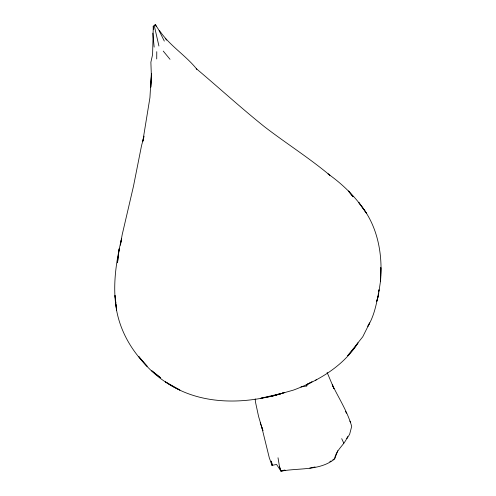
<?xml version="1.0" encoding="UTF-8"?>
<svg xmlns="http://www.w3.org/2000/svg" width="496" height="496" viewBox="0 0 496 496"><rect width="100%" height="100%" fill="white"/><g stroke="black" fill="none" stroke-linecap="round" stroke-linejoin="round"><path stroke-width="0.74" d="M156.717 58.956L156.773 51.671M380.68 276.055L380.816 267.58L380.674 273.625M380.599 276.644L380.494 281.176L378.281 296.05L376.625 301.574L378.281 296.05M380.655 276.787L380.494 281.176C382.856 254.888 377.865 226.467 360.927 205.493M144.113 136.133L142.786 141.41L149.935 97.638L151.305 74.133L150.877 62.229L152.601 54.517L153.276 26.375L153.444 29.301M151.547 73.538L150.803 87.215L151.54 73.489M378.535 292.876C376.396 304.333 374.058 316.212 367.858 326.269L369.669 322.902L362.774 336.759L347.727 355.675L354.355 348.111L358 342.891C343.325 366.11 318.668 380.686 293.489 390.079L274.015 395.641M378.739 291.443L378.938 290.011M378.715 291.171L378.925 289.825M377.344 299.15L377.859 296.199M143.518 138.322L141.54 145.619L133.48 186.248L122.134 234.949L120.385 245.117L121.545 238.712C115.983 262.074 112.313 286.471 116.61 310.366C120.565 331.719 131.787 350.957 147.089 366.209L138.849 356.636C149.494 370.977 163.643 382.621 179.905 390.03L165.447 381.852C199.125 405.306 243.449 404.748 281.43 393.495L282.9 393.117L271.746 396.285L260.877 398.22L282.9 393.117M334.614 458.657C336.145 449.68 344.739 444.751 347.603 436.53M300.892 386.979L306.788 385.962L307.563 383.892M337.795 450.666L334.608 459.042C319.399 471.088 298.883 467.734 280.916 471.2L279.502 466.655L278.014 457.765M346.915 438.669L349.63 434.279L351.701 426.399C347.51 411.674 338.948 398.493 332.295 384.747L333.975 388.635L327.106 372.409M158.925 46.004L154.213 25.389L155.663 24.8L156.259 26.734M153.146 26.517L154.343 25.24L155.663 24.8M329.828 461.726L331.024 460.958M332.816 459.811L334.013 459.042M315.406 380.351L316.746 379.57M307.408 384.388L311.37 382.125M306.255 384.977L312.071 381.709M271.746 396.285L284.468 392.64M285.002 470.245L280.916 471.2L279.502 466.655M309.795 468.137L315.059 466.959M284.94 470.084L280.73 470.729L276.57 464.442L272.05 465.366L269.316 457.889L261.745 427.093L258.571 416.442L255.446 401.896L255.198 398.877M349.841 421.123L350.728 422.077M165.224 38.403L166.656 40.108M163.24 51.088L170.029 59.328M159.396 30.411C169.502 45.657 185.51 55.093 196.831 69.204L196.249 68.615C219.102 87.91 241.242 108.122 264.628 126.852C286.118 143.381 309.107 157.871 329.896 175.293L328.067 173.922C343.021 184.487 356.364 197.637 366.333 213.038L360.995 205.617M360.065 204.302L358.769 202.523L360.102 204.377M155.533 24.943L158.515 29.481L164.319 41.1M345.452 411.277L346.444 413.236M341.707 438.656L343.84 443.257M306.299 384.605L306.788 385.962M272.62 465.248L271.182 461.125L272.05 465.366L271.188 462.737M260.226 422.716L262.954 430.621L261.745 427.093M115.332 298.443L115.016 295.467L116.61 310.366L115.971 304.408M115.574 300.681L115.81 302.913M152.83 33.133L154.157 47.095M118.606 253.034L117.49 262.806L119.201 248.744L118.606 253.034M160.574 377.785L151.919 370.896L160.574 377.785M349.227 191.983L348.434 191.003L353.071 196.807L349.227 191.983"/></g></svg>
